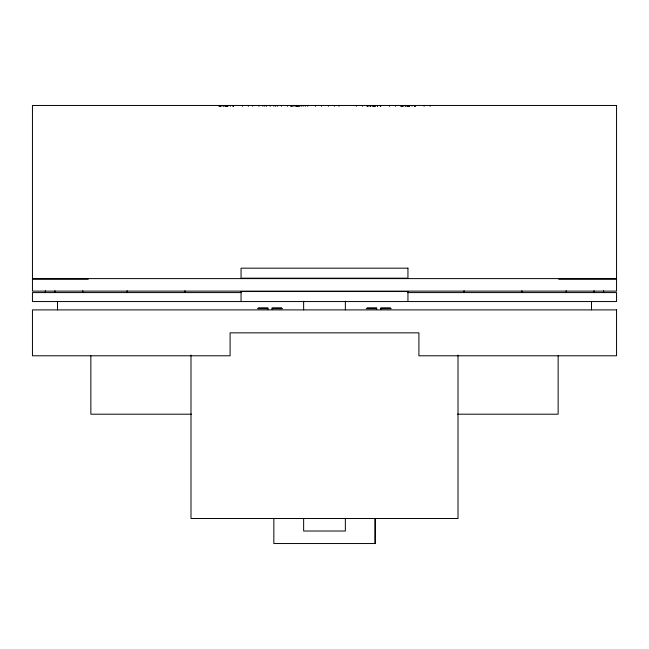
<?xml version="1.0" encoding="UTF-8"?>
<svg xmlns="http://www.w3.org/2000/svg" width="649" height="649" viewBox="0 0 649 649"><rect width="100%" height="100%" fill="white"/><g stroke="black" fill="none" stroke-linecap="round" stroke-linejoin="round"><path stroke-width="0.97" d="M32.45 278.608L616.55 278.608M32.45 279.232L88.223 279.232M558.748 279.232L616.55 279.232M241.209 292.585L32.45 292.585L32.45 301.55L616.55 301.55L616.55 292.585L407.791 292.585M258.326 307.813L267.923 307.813L267.923 309.484M281.69 307.813L272.101 307.813L272.101 309.484M367.058 307.813L376.655 307.813L376.655 309.484M390.422 307.813L380.825 307.813L380.825 309.484M257.499 308.648L267.923 308.648M272.101 308.648L282.526 308.648M366.223 308.648L376.655 308.648M380.825 308.648L391.258 308.648M191.496 414.2L90.86 414.2L90.86 355.79M457.504 414.2L558.14 414.2L558.14 355.79M375.154 543.538L375.154 518.502L375.154 543.538L273.846 543.538L273.846 518.502M603.619 290.679L603.619 292.585M594.103 290.679L594.103 292.585M591.515 301.55L591.515 309.898M566.22 290.679L566.22 292.585M521.869 290.679L521.869 292.585M464.059 290.679L464.059 292.585M458.007 355.044L458.007 518.502L190.993 518.502L190.993 355.044M430.092 105.463L430.092 106.298M424.081 105.463L424.081 106.298M415.263 105.463L415.263 106.298M414.849 105.463L414.849 106.298M414.752 105.463L414.752 106.298M411.977 105.463L411.977 106.298M409.576 105.463L409.576 106.298M409.373 105.463L409.373 106.298M409.065 105.463L409.065 106.298M408.724 105.463L408.724 106.298M408.107 105.463L408.107 106.298M407.945 301.55L407.945 291.539L241.055 291.539L241.055 301.55M407.621 105.463L407.621 106.298M407.296 105.463L407.296 106.298M407.11 105.463L407.11 106.298M405.917 105.463L405.917 106.298M405.171 105.463L405.171 106.298M403.613 105.463L403.564 106.298M402.494 105.463L402.494 106.298M402.096 105.463L402.096 106.298M401.828 105.463L401.828 106.298M401.601 105.463L401.601 106.298M400.628 105.463L400.628 106.298M395.582 105.463L395.582 106.298M389.562 105.463L389.562 106.298M380.703 105.463L380.703 106.298M380.379 105.463L380.379 106.298M375.065 105.463L375.065 106.298M374.23 105.463L374.23 106.298M373.629 105.463L373.629 106.298M373.151 105.463L373.151 106.298M372.615 105.463L372.648 106.298M370.701 105.463L370.701 106.298M370.684 105.463L370.684 106.298M369.135 105.463L369.143 106.298M368.024 105.463L368.032 106.298M367.358 105.463L367.358 106.298M367.139 105.463L367.139 106.298M362.345 105.463L362.345 106.298M356.325 105.463L356.325 106.298M345.357 301.233L345.357 309.898M345.357 518.502L345.357 531.02L303.643 531.02L303.643 518.502M338.932 105.463L338.932 106.298M334.365 105.463L334.365 106.298M328.345 105.463L328.345 106.298M321.498 105.463L321.498 106.298M315.487 105.463L315.487 106.298M307.748 105.463L307.748 106.298M305.371 105.463L305.354 106.298M303.643 301.233L303.643 309.898M303.253 105.463L303.075 106.298M301.379 105.463L301.347 106.298M299.724 105.463L299.749 106.298M298.954 105.463L298.978 106.298M298.435 105.463L298.418 106.298M297.485 105.463L297.493 106.298M296.926 105.463L296.926 106.298M296.739 105.463L296.739 106.298M295.53 105.463L295.522 106.298M294.119 105.463L294.119 106.298M292.918 105.463L292.918 106.298M291.961 105.463L291.961 106.298M291.271 105.463L291.271 106.298M290.728 105.463L290.728 106.298M287.548 105.463L287.548 106.298M281.39 105.463L281.39 106.298M277.383 105.463L277.383 106.298M275.468 105.463L275.468 106.298M273.886 105.463L273.886 106.298M270.106 105.463L270.106 106.298M266.423 105.463L266.423 106.298M264.792 105.463L264.792 106.298M262.886 105.463L262.886 106.298M258.87 105.463L258.87 106.298M252.721 105.463L252.721 106.298M248.372 105.463L248.372 106.298M242.361 105.463L242.361 106.298M233.551 105.463L233.551 106.298M233.129 105.463L233.129 106.298M233.032 105.463L233.032 106.298M230.233 105.463L230.265 106.298M227.864 105.463L227.864 106.298M227.653 105.463L227.653 106.298M227.345 105.463L227.345 106.298M227.004 105.463L227.004 106.298M226.387 105.463L226.387 106.298M225.901 105.463L225.901 106.298M225.576 105.463L225.576 106.298M225.398 105.463L225.398 106.298M224.197 105.463L224.197 106.298M223.451 105.463L223.451 106.298M221.844 105.463L221.893 106.298M220.782 105.463L220.782 106.298M220.376 105.463L220.376 106.298M220.108 105.463L220.108 106.298M219.889 105.463L219.889 106.298M218.908 105.463L218.908 106.298M184.941 290.679L184.941 292.585M127.131 290.679L127.131 292.585M82.78 290.679L82.78 292.585M57.485 301.55L57.485 309.898M54.897 290.679L54.897 292.585M45.381 290.679L45.381 292.585M616.55 105.463L32.45 105.463L32.45 291.125L616.55 291.125L616.55 105.463M407.945 268.175L241.055 268.175L241.055 278.186L407.945 278.186L407.945 268.175M616.55 309.898L32.45 309.898L32.45 355.79L230.095 355.79L230.095 332.848L418.905 332.848L418.905 355.79L616.55 355.79L616.55 309.898M377.483 106.298L377.467 105.463L377.434 106.298M374.903 106.298L374.903 105.463L374.879 106.298M297.153 106.298L297.153 105.463L297.137 106.298"/></g></svg>
